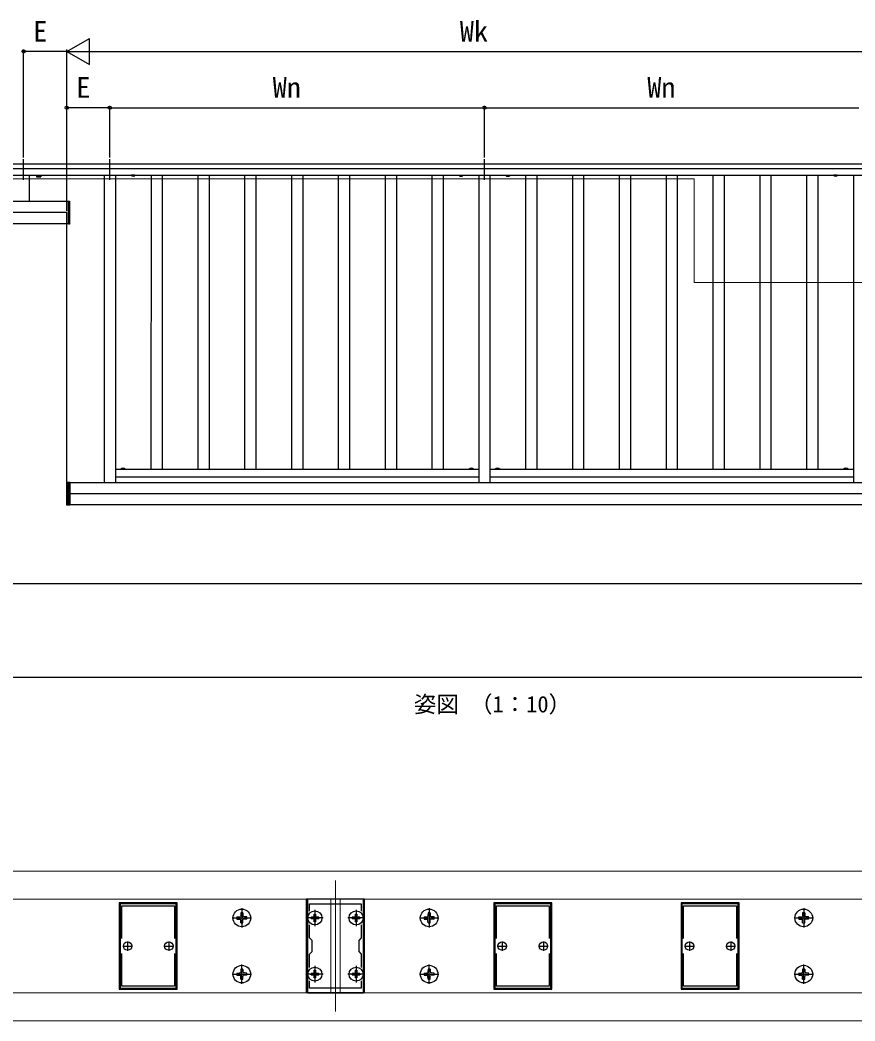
# Model space of a CAD drawing. Units: millimetres, scale not verified. Extents: x -875 to 875, y -1300 to 1292.
# Drawn here: x 133 to 578, y -661 to -127 of the extents above; entities that cross this region are included whole.
import ezdxf
from ezdxf.enums import TextEntityAlignment as Align

# ---------------------------------------------------------------- set-up
doc = ezdxf.new("R2010")
doc.units = ezdxf.units.MM
doc.header["$LTSCALE"] = 8
for name, color, linetype in [('0-1_USER1', 3, 'Continuous'), ('0-2_YKK_11', 7, 'Continuous'), ('0-3_YKK_11E', 7, 'Continuous'), ('0-5_YKK_13', 4, 'Continuous'), ('0-6_YKK_A1', 4, 'Continuous'), ('0-7_YKK_D', 6, 'Continuous')]:
    doc.layers.add(name, color=color, linetype=linetype)
doc.layers.add('0-4_YKK_12', color=2, linetype='Continuous', lineweight=18)
doc.styles.add('ＭＳ ゴシック', font='')
doc.styles.get('ＭＳ ゴシック').set_extended_font_data('MS Gothic')

msp = doc.modelspace()

# ---------------------------------------------------------------- linework, layer by layer
at = {"layer": '0-2_YKK_11'}
for p, q in [((287.562, -606.435), (292.562, -606.435)), ((290.062, -603.935), (290.062, -608.935)), ((309.562, -606.435), (314.562, -606.435)), ((312.062, -603.935), (312.062, -608.935)), ((290.062, -633.935), (290.062, -638.935)), ((312.062, -633.935), (312.062, -638.935)), ((287.562, -636.435), (292.562, -636.435)), ((309.562, -636.435), (314.562, -636.435))]:
    msp.add_line(p, q, dxfattribs=at)
msp.add_lwpolyline([(286.062, -596.435), (286.062, -646.435), (316.062, -646.435), (316.062, -596.435)], close=True, dxfattribs=at)
for points in [[(287.262, -602.802), (287.262, -598.935), (314.862, -598.935), (314.862, -602.802)], [(287.262, -632.802), (287.262, -625.735), (288.562, -624.435), (288.562, -618.435), (287.262, -617.135), (287.262, -610.068)], [(314.862, -610.068), (314.862, -617.135), (313.562, -618.435), (313.562, -624.435), (314.862, -625.735), (314.862, -632.802)], [(314.862, -640.068), (314.862, -643.935), (287.262, -643.935), (287.262, -640.068)]]:
    msp.add_lwpolyline(points, dxfattribs=at)
at = {"layer": '0-3_YKK_11E'}
for p, q in [((190.062, -618.935), (190.062, -623.935)), ((212.062, -618.935), (212.062, -623.935)), ((390.062, -618.935), (390.062, -623.935)), ((412.062, -618.935), (412.062, -623.935)), ((490.062, -618.935), (490.062, -623.935)), ((512.062, -618.935), (512.062, -623.935)), ((187.562, -621.435), (192.562, -621.435)), ((209.562, -621.435), (214.562, -621.435)), ((387.562, -621.435), (392.562, -621.435)), ((409.562, -621.435), (414.562, -621.435)), ((487.562, -621.435), (492.562, -621.435)), ((509.562, -621.435), (514.562, -621.435))]:
    msp.add_line(p, q, dxfattribs=at)
for points in [[(186.062, -598.935), (186.062, -643.935), (216.062, -643.935), (216.062, -598.935)], [(386.062, -598.935), (386.062, -643.935), (416.062, -643.935), (416.062, -598.935)], [(486.062, -598.935), (486.062, -643.935), (516.062, -643.935), (516.062, -598.935)]]:
    msp.add_lwpolyline(points, close=True, dxfattribs=at)
for points in [[(186.962, -617.466), (186.962, -599.935), (215.162, -599.935), (215.162, -617.466)], [(386.962, -617.466), (386.962, -599.935), (415.162, -599.935), (415.162, -617.466)], [(486.962, -617.466), (486.962, -599.935), (515.162, -599.935), (515.162, -617.466)], [(215.162, -625.404), (215.162, -642.935), (186.962, -642.935), (186.962, -625.404)], [(415.162, -625.404), (415.162, -642.935), (386.962, -642.935), (386.962, -625.404)], [(515.162, -625.404), (515.162, -642.935), (486.962, -642.935), (486.962, -625.404)]]:
    msp.add_lwpolyline(points, dxfattribs=at)
at = {"layer": '0-4_YKK_12'}
for p, q in [((117.562, -211.969), (492.559, -211.969)), ((492.559, -211.969), (492.559, -267.269)), ((-283.938, -581.435), (701.063, -581.435)), ((301.063, -656.435), (301.063, -586.435)), ((-283.938, -661.435), (701.063, -661.435))]:
    msp.add_line(p, q, dxfattribs=at)
msp.add_lwpolyline([(492.559, -267.269), (643.562, -267.269), (643.562, -297.469), (639.304, -285.769), (647.104, -285.769)], dxfattribs=at)
for points in [[(298.563, -596.435), (3.563, -596.435), (3.563, -646.435), (298.563, -646.435)], [(598.563, -596.435), (303.563, -596.435), (303.563, -646.435), (598.563, -646.435)]]:
    msp.add_lwpolyline(points, close=True, dxfattribs=at)
at = {"layer": '0-5_YKK_13'}
for p, q in [((316.563, -596.435), (285.563, -596.435)), ((316.563, -646.435), (316.563, -596.435)), ((251.063, -601.256), (251.063, -611.614)), ((290.063, -602.024), (290.063, -610.846)), ((312.063, -602.024), (312.063, -610.846)), ((351.063, -601.256), (351.063, -611.614)), ((551.063, -601.256), (551.063, -611.614)), ((245.883, -606.435), (256.242, -606.435)), ((248.42, -605.846), (249.724, -605.824)), ((248.42, -607.023), (249.724, -607.046)), ((249.724, -605.824), (250.333, -605.705)), ((249.724, -607.046), (250.333, -607.165)), ((250.451, -605.097), (250.333, -605.705)), ((250.451, -607.773), (250.333, -607.165)), ((250.474, -603.792), (250.451, -605.097)), ((250.474, -609.077), (250.451, -607.773)), ((251.651, -603.792), (251.674, -605.097)), ((251.651, -609.077), (251.674, -607.773)), ((251.674, -605.097), (251.792, -605.705)), ((251.674, -607.773), (251.792, -607.165)), ((252.401, -605.824), (251.792, -605.705)), ((252.401, -607.046), (251.792, -607.165)), ((253.705, -605.846), (252.401, -605.824)), ((253.705, -607.023), (252.401, -607.046)), ((294.502, -606.435), (285.623, -606.435)), ((288.013, -606.81), (288.013, -606.06)), ((288.963, -606.06), (288.013, -606.06)), ((288.013, -606.81), (288.963, -606.81)), ((289.532, -605.905), (288.963, -606.06)), ((289.532, -606.965), (288.963, -606.81)), ((289.688, -605.335), (289.532, -605.905)), ((289.688, -607.535), (289.532, -606.965)), ((289.688, -605.335), (289.688, -604.385)), ((289.688, -604.385), (290.438, -604.385)), ((289.688, -608.485), (289.688, -607.535)), ((290.438, -608.485), (289.688, -608.485)), ((290.438, -604.385), (290.438, -605.335)), ((290.438, -607.535), (290.438, -608.485)), ((292.113, -606.06), (291.163, -606.06)), ((291.163, -606.81), (292.113, -606.81)), ((292.113, -606.06), (292.113, -606.81)), ((316.502, -606.435), (307.623, -606.435)), ((310.013, -606.81), (310.013, -606.06)), ((310.963, -606.06), (310.013, -606.06)), ((310.013, -606.81), (310.963, -606.81)), ((311.532, -605.905), (310.963, -606.06)), ((311.532, -606.965), (310.963, -606.81)), ((311.688, -605.335), (311.532, -605.905)), ((311.688, -607.535), (311.532, -606.965)), ((311.688, -605.335), (311.688, -604.385)), ((311.688, -604.385), (312.438, -604.385)), ((311.688, -608.485), (311.688, -607.535)), ((312.438, -608.485), (311.688, -608.485)), ((312.438, -604.385), (312.438, -605.335)), ((312.438, -607.535), (312.438, -608.485)), ((314.113, -606.06), (313.163, -606.06)), ((313.163, -606.81), (314.113, -606.81)), ((314.113, -606.06), (314.113, -606.81)), ((345.883, -606.435), (356.242, -606.435)), ((348.42, -605.846), (349.724, -605.824)), ((348.42, -607.023), (349.724, -607.046)), ((349.724, -605.824), (350.333, -605.705)), ((349.724, -607.046), (350.333, -607.165)), ((350.451, -605.097), (350.333, -605.705)), ((350.451, -607.773), (350.333, -607.165)), ((350.474, -603.792), (350.451, -605.097)), ((350.474, -609.077), (350.451, -607.773)), ((351.651, -603.792), (351.674, -605.097)), ((351.651, -609.077), (351.674, -607.773)), ((351.674, -605.097), (351.792, -605.705)), ((351.674, -607.773), (351.792, -607.165)), ((352.401, -605.824), (351.792, -605.705)), ((352.401, -607.046), (351.792, -607.165)), ((353.705, -605.846), (352.401, -605.824)), ((353.705, -607.023), (352.401, -607.046)), ((545.883, -606.435), (556.242, -606.435)), ((548.42, -605.846), (549.724, -605.824)), ((548.42, -607.023), (549.724, -607.046)), ((549.724, -605.824), (550.333, -605.705)), ((549.724, -607.046), (550.333, -607.165)), ((550.451, -605.097), (550.333, -605.705)), ((550.451, -607.773), (550.333, -607.165)), ((550.474, -603.792), (550.451, -605.097)), ((550.474, -609.077), (550.451, -607.773)), ((551.651, -603.792), (551.674, -605.097)), ((551.651, -609.077), (551.674, -607.773)), ((551.674, -605.097), (551.792, -605.705)), ((551.674, -607.773), (551.792, -607.165)), ((552.401, -605.824), (551.792, -605.705)), ((552.401, -607.046), (551.792, -607.165)), ((553.705, -605.846), (552.401, -605.824)), ((553.705, -607.023), (552.401, -607.046)), ((249.724, -635.824), (250.333, -635.705)), ((250.451, -635.097), (250.333, -635.705)), ((250.474, -633.792), (250.451, -635.097)), ((251.063, -641.614), (251.063, -631.256)), ((251.651, -633.792), (251.674, -635.097)), ((251.674, -635.097), (251.792, -635.705)), ((252.401, -635.824), (251.792, -635.705)), ((289.688, -635.335), (289.532, -635.905)), ((289.688, -635.335), (289.688, -634.385)), ((289.688, -634.385), (290.438, -634.385)), ((290.063, -632.024), (290.063, -640.846)), ((290.438, -634.385), (290.438, -635.335)), ((311.688, -635.335), (311.532, -635.905)), ((311.688, -635.335), (311.688, -634.385)), ((311.688, -634.385), (312.438, -634.385)), ((312.063, -632.024), (312.063, -640.846)), ((312.438, -634.385), (312.438, -635.335)), ((349.724, -635.824), (350.333, -635.705)), ((350.451, -635.097), (350.333, -635.705)), ((350.474, -633.792), (350.451, -635.097)), ((351.063, -641.614), (351.063, -631.256)), ((351.651, -633.792), (351.674, -635.097)), ((351.674, -635.097), (351.792, -635.705)), ((352.401, -635.824), (351.792, -635.705)), ((549.724, -635.824), (550.333, -635.705)), ((550.451, -635.097), (550.333, -635.705)), ((550.474, -633.792), (550.451, -635.097)), ((551.063, -641.614), (551.063, -631.256)), ((551.651, -633.792), (551.674, -635.097)), ((551.674, -635.097), (551.792, -635.705)), ((552.401, -635.824), (551.792, -635.705)), ((245.883, -636.435), (256.242, -636.435)), ((248.42, -635.846), (249.724, -635.824)), ((248.42, -637.023), (249.724, -637.046)), ((249.724, -637.046), (250.333, -637.165)), ((250.451, -637.773), (250.333, -637.165)), ((250.474, -639.077), (250.451, -637.773)), ((251.651, -639.077), (251.674, -637.773)), ((251.674, -637.773), (251.792, -637.165)), ((252.401, -637.046), (251.792, -637.165)), ((253.705, -635.846), (252.401, -635.824)), ((253.705, -637.023), (252.401, -637.046)), ((294.502, -636.435), (285.623, -636.435)), ((288.013, -636.81), (288.013, -636.06)), ((288.963, -636.06), (288.013, -636.06)), ((288.013, -636.81), (288.963, -636.81)), ((289.532, -635.905), (288.963, -636.06)), ((289.532, -636.965), (288.963, -636.81)), ((289.688, -637.535), (289.532, -636.965)), ((289.688, -638.485), (289.688, -637.535)), ((290.438, -638.485), (289.688, -638.485)), ((290.438, -637.535), (290.438, -638.485)), ((292.113, -636.06), (291.163, -636.06)), ((291.163, -636.81), (292.113, -636.81)), ((292.113, -636.06), (292.113, -636.81)), ((316.502, -636.435), (307.623, -636.435)), ((310.013, -636.81), (310.013, -636.06)), ((310.963, -636.06), (310.013, -636.06)), ((310.013, -636.81), (310.963, -636.81)), ((311.532, -635.905), (310.963, -636.06)), ((311.532, -636.965), (310.963, -636.81)), ((311.688, -637.535), (311.532, -636.965)), ((311.688, -638.485), (311.688, -637.535)), ((312.438, -638.485), (311.688, -638.485)), ((312.438, -637.535), (312.438, -638.485)), ((314.113, -636.06), (313.163, -636.06)), ((313.163, -636.81), (314.113, -636.81)), ((314.113, -636.06), (314.113, -636.81)), ((345.883, -636.435), (356.242, -636.435)), ((348.42, -635.846), (349.724, -635.824)), ((348.42, -637.023), (349.724, -637.046)), ((349.724, -637.046), (350.333, -637.165)), ((350.451, -637.773), (350.333, -637.165)), ((350.474, -639.077), (350.451, -637.773)), ((351.651, -639.077), (351.674, -637.773)), ((351.674, -637.773), (351.792, -637.165)), ((352.401, -637.046), (351.792, -637.165)), ((353.705, -635.846), (352.401, -635.824)), ((353.705, -637.023), (352.401, -637.046)), ((545.883, -636.435), (556.242, -636.435)), ((548.42, -635.846), (549.724, -635.824)), ((548.42, -637.023), (549.724, -637.046)), ((549.724, -637.046), (550.333, -637.165)), ((550.451, -637.773), (550.333, -637.165)), ((550.474, -639.077), (550.451, -637.773)), ((551.651, -639.077), (551.674, -637.773)), ((551.674, -637.773), (551.792, -637.165)), ((552.401, -637.046), (551.792, -637.165)), ((553.705, -635.846), (552.401, -635.824)), ((553.705, -637.023), (552.401, -637.046))]:
    msp.add_line(p, q, dxfattribs=at)
for points in [[(316.563, -646.435), (285.563, -646.435), (285.563, -596.435)], [(291.163, -606.06), (290.593, -605.905), (290.438, -605.335)], [(291.163, -606.81), (290.593, -606.965), (290.438, -607.535)], [(313.163, -606.06), (312.593, -605.905), (312.438, -605.335)], [(313.163, -606.81), (312.593, -606.965), (312.438, -607.535)], [(291.163, -636.06), (290.593, -635.905), (290.438, -635.335)], [(313.163, -636.06), (312.593, -635.905), (312.438, -635.335)], [(291.163, -636.81), (290.593, -636.965), (290.438, -637.535)], [(313.163, -636.81), (312.593, -636.965), (312.438, -637.535)]]:
    msp.add_lwpolyline(points, dxfattribs=at)
for points in [[(185.563, -644.435), (216.563, -644.435), (216.563, -598.435), (185.563, -598.435)], [(385.563, -644.435), (416.563, -644.435), (416.563, -598.435), (385.563, -598.435)], [(485.563, -644.435), (516.563, -644.435), (516.563, -598.435), (485.563, -598.435)]]:
    msp.add_lwpolyline(points, close=True, dxfattribs=at)
for centre, radius in [((251.063, -606.435), 4.708), ((290.063, -606.435), 3.75), ((312.063, -606.435), 3.75), ((351.063, -606.435), 4.708), ((551.063, -606.435), 4.708), ((190.063, -621.435), 2.25), ((212.063, -621.435), 2.25), ((390.063, -621.435), 2.25), ((412.063, -621.435), 2.25), ((490.063, -621.435), 2.25), ((512.063, -621.435), 2.25), ((251.063, -636.435), 4.708), ((290.063, -636.435), 3.75), ((312.063, -636.435), 3.75), ((351.063, -636.435), 4.708), ((551.063, -636.435), 4.708)]:
    msp.add_circle(centre, radius, dxfattribs=at)
for centre, start, end in [((251.063, -606.435), 167.44414, 192.55586), ((251.063, -606.435), 77.44414, 102.55586), ((251.063, -606.435), 347.44414, 12.55586), ((351.063, -606.435), 167.44414, 192.55586), ((351.063, -606.435), 77.44414, 102.55586), ((351.063, -606.435), 347.44414, 12.55586), ((551.063, -606.435), 167.44414, 192.55586), ((551.063, -606.435), 77.44414, 102.55586), ((551.063, -606.435), 347.44414, 12.55586), ((251.063, -606.435), 257.44414, 282.55586), ((351.063, -606.435), 257.44414, 282.55586), ((551.063, -606.435), 257.44414, 282.55586), ((251.063, -636.435), 77.44414, 102.55586), ((351.063, -636.435), 77.44414, 102.55586), ((551.063, -636.435), 77.44414, 102.55586), ((251.063, -636.435), 167.44414, 192.55586), ((251.063, -636.435), 257.44414, 282.55586), ((251.063, -636.435), 347.44414, 12.55586), ((351.063, -636.435), 167.44414, 192.55586), ((351.063, -636.435), 257.44414, 282.55586), ((351.063, -636.435), 347.44414, 12.55586), ((551.063, -636.435), 167.44414, 192.55586), ((551.063, -636.435), 257.44414, 282.55586), ((551.063, -636.435), 347.44414, 12.55586)]:
    msp.add_arc(centre, 2.707, start, end, dxfattribs=at)
at = {"layer": '0-6_YKK_A1'}
for p, q in [((134.562, -212.469), (134.563, -201.469)), ((180.562, -212.469), (180.562, -201.469)), ((380.562, -212.469), (380.562, -201.469)), ((97.562, -203.969), (663.562, -203.969)), ((97.562, -206.369), (663.562, -206.369)), ((97.562, -209.969), (663.562, -209.969)), ((137.562, -209.969), (137.562, -223.969)), ((141.408, -210.089), (143.717, -210.089)), ((141.408, -210.089), (141.408, -210.8)), ((141.562, -210.889), (141.408, -210.8)), ((141.562, -210.889), (143.562, -210.889)), ((141.985, -210.089), (141.985, -210.8)), ((142.052, -209.969), (142.052, -210.089)), ((142.942, -210.418), (142.562, -210.216)), ((143.172, -210.89), (142.942, -210.418)), ((143.072, -209.969), (143.072, -210.089)), ((143.14, -210.089), (143.14, -210.8)), ((143.562, -210.889), (143.717, -210.8)), ((143.717, -210.089), (143.717, -210.8)), ((143.812, -210.089), (143.812, -209.969)), ((177.562, -209.969), (177.562, -373.969)), ((183.562, -209.969), (183.562, -373.969)), ((192.156, -209.969), (192.182, -210.116)), ((193.969, -209.969), (192.156, -209.969)), ((193.969, -209.969), (193.943, -210.116)), ((202.563, -209.969), (202.562, -366.969)), ((208.563, -209.969), (208.563, -366.969)), ((227.563, -209.969), (227.562, -366.969)), ((233.563, -209.969), (233.563, -366.969)), ((252.563, -209.969), (252.562, -366.969)), ((258.563, -209.969), (258.563, -366.969)), ((277.563, -209.969), (277.562, -366.969)), ((283.563, -209.969), (283.563, -366.969)), ((302.563, -209.969), (302.562, -366.969)), ((308.563, -209.969), (308.563, -366.969)), ((327.562, -209.969), (327.562, -366.969)), ((333.562, -209.969), (333.562, -366.969)), ((352.562, -209.969), (352.562, -366.969)), ((358.562, -209.969), (358.562, -366.969)), ((366.883, -210.071), (366.883, -209.969)), ((366.883, -209.969), (369.243, -209.969)), ((377.562, -209.969), (377.562, -373.969)), ((383.562, -209.969), (383.562, -373.969)), ((391.883, -210.071), (391.883, -209.969)), ((391.883, -209.969), (394.243, -209.969)), ((402.563, -209.969), (402.562, -366.969)), ((408.563, -209.969), (408.563, -366.969)), ((427.563, -209.969), (427.562, -366.969)), ((433.563, -209.969), (433.563, -366.969)), ((452.563, -209.969), (452.562, -366.969)), ((458.563, -209.969), (458.563, -366.969)), ((477.563, -209.969), (477.562, -366.969)), ((483.563, -209.969), (483.563, -366.969)), ((502.562, -209.969), (502.562, -366.969)), ((508.562, -209.969), (508.562, -366.969)), ((527.562, -209.969), (527.562, -366.969)), ((533.562, -209.969), (533.562, -366.969)), ((552.562, -209.969), (552.562, -366.969)), ((558.562, -209.969), (558.562, -366.969)), ((567.156, -209.969), (567.182, -210.116)), ((568.969, -209.969), (567.156, -209.969)), ((568.969, -209.969), (568.943, -210.116)), ((577.562, -209.969), (577.562, -373.969)), ((158.562, -223.969), (97.562, -223.969)), ((158.562, -235.969), (158.562, -223.969)), ((157.562, -229.969), (97.562, -229.969)), ((158.562, -235.969), (97.562, -235.969)), ((183.563, -366.969), (377.562, -366.969)), ((186.383, -366.867), (186.383, -366.969)), ((186.383, -366.969), (188.743, -366.969)), ((374.742, -366.969), (372.382, -366.969)), ((374.742, -366.867), (374.742, -366.969)), ((383.563, -366.969), (577.562, -366.969)), ((386.383, -366.867), (386.383, -366.969)), ((386.383, -366.969), (388.743, -366.969)), ((574.742, -366.969), (572.382, -366.969)), ((574.742, -366.867), (574.742, -366.969)), ((157.762, -373.869), (157.762, -386.069)), ((158.062, -373.869), (158.062, -386.069)), ((158.362, -373.869), (158.362, -386.069)), ((158.662, -373.869), (158.662, -386.069)), ((158.962, -373.869), (158.962, -386.069)), ((159.262, -373.969), (601.862, -373.969)), ((183.563, -370.969), (377.562, -370.969)), ((383.563, -370.969), (577.562, -370.969)), ((157.562, -379.969), (603.562, -379.969)), ((601.862, -385.969), (159.262, -385.969)), ((97.562, -427.969), (663.562, -427.969)), ((97.562, -477.969), (663.562, -477.969))]:
    msp.add_line(p, q, dxfattribs=at)
for points in [[(141.312, -209.969), (141.312, -210.089), (143.812, -210.089)], [(141.953, -210.89), (142.183, -210.418), (142.562, -210.216)], [(366.883, -210.071), (369.243, -210.071), (369.243, -209.969)], [(391.883, -210.071), (394.243, -210.071), (394.243, -209.969)], [(157.562, -377.169), (157.562, -236.069), (157.562, -229.969)], [(186.383, -366.867), (188.743, -366.867), (188.743, -366.969)], [(374.742, -366.867), (372.382, -366.867), (372.382, -366.969)], [(386.383, -366.867), (388.743, -366.867), (388.743, -366.969)], [(574.742, -366.867), (572.382, -366.867), (572.382, -366.969)]]:
    msp.add_lwpolyline(points, dxfattribs=at)
for points in [[(158.562, -236.069), (158.562, -223.869), (158.962, -223.869), (158.962, -236.069)], [(159.262, -386.069), (157.562, -386.069), (157.562, -373.869), (159.262, -373.869)]]:
    msp.add_lwpolyline(points, close=True, dxfattribs=at)
for centre, radius, start, end in [((141.696, -210.378), 0.511, 235.61575, 304.38425), ((142.562, -208.979), 1.911, 252.41205, 287.58795), ((143.429, -210.378), 0.511, 235.61575, 304.38425), ((192.391, -210.08), 0.212, 190, 239.36409), ((193.062, -208.945), 1.53, 239.36409, 300.63591), ((193.734, -210.08), 0.212, 300.63591, 350), ((368.063, -208.923), 1.647, 224.2189, 315.7811), ((393.063, -208.923), 1.647, 224.2189, 315.7811), ((567.391, -210.08), 0.212, 190, 239.36409), ((568.062, -208.945), 1.53, 239.36409, 300.63591), ((568.734, -210.08), 0.212, 300.63591, 350), ((187.563, -368.016), 1.647, 44.2189, 135.7811), ((373.562, -368.016), 1.647, 44.2189, 135.7811), ((387.563, -368.016), 1.647, 44.2189, 135.7811), ((573.562, -368.016), 1.647, 44.2189, 135.7811)]:
    msp.add_arc(centre, radius, start, end, dxfattribs=at)
at = {"layer": '0-7_YKK_D'}
for p, q in [((157.562, -143.969), (169.687, -136.969)), ((169.687, -150.969), (169.687, -136.969)), ((134.563, -200.469), (134.563, -142.969)), ((157.562, -143.969), (134.563, -143.969)), ((157.562, -205.299), (157.562, -142.969)), ((157.562, -205.299), (157.562, -142.969)), ((157.562, -143.969), (169.687, -150.969)), ((157.562, -143.969), (181.811, -143.969)), ((171.562, -143.969), (589.562, -143.969)), ((157.562, -228.969), (157.562, -172.969)), ((180.562, -173.969), (157.562, -173.969)), ((180.562, -200.469), (180.562, -172.969)), ((180.562, -200.469), (180.562, -172.969)), ((180.562, -173.969), (380.562, -173.969)), ((380.562, -200.469), (380.562, -172.969)), ((380.562, -200.469), (380.562, -172.969)), ((380.562, -173.969), (580.562, -173.969))]:
    msp.add_line(p, q, dxfattribs=at)
for centre in [(134.563, -143.969), (157.562, -173.969), (180.562, -173.969), (180.562, -173.969), (380.562, -173.969), (380.562, -173.969)]:
    msp.add_circle(centre, 0.875, dxfattribs=at)

# ---------------------------------------------------------------- texts
at = {"layer": '0-1_USER1', "style": 'ＭＳ ゴシック'}
msp.add_text('姿図 （1：10）', height=8.798, dxfattribs=at).set_placement((342.909, -499.394), align=Align.BOTTOM_LEFT)
at = {"layer": '0-7_YKK_D', "style": 'ＭＳ ゴシック'}
for s, p in [('E', (139.713, -141.969)), ('Wk', (367.48, -141.969)), ('E', (162.713, -171.969)), ('Wn', (267.565, -171.969)), ('Wn', (467.565, -171.969))]:
    msp.add_text(s, height=11, dxfattribs=at).set_placement(p, align=Align.BOTTOM_LEFT)

doc.saveas('drawing.dxf')
